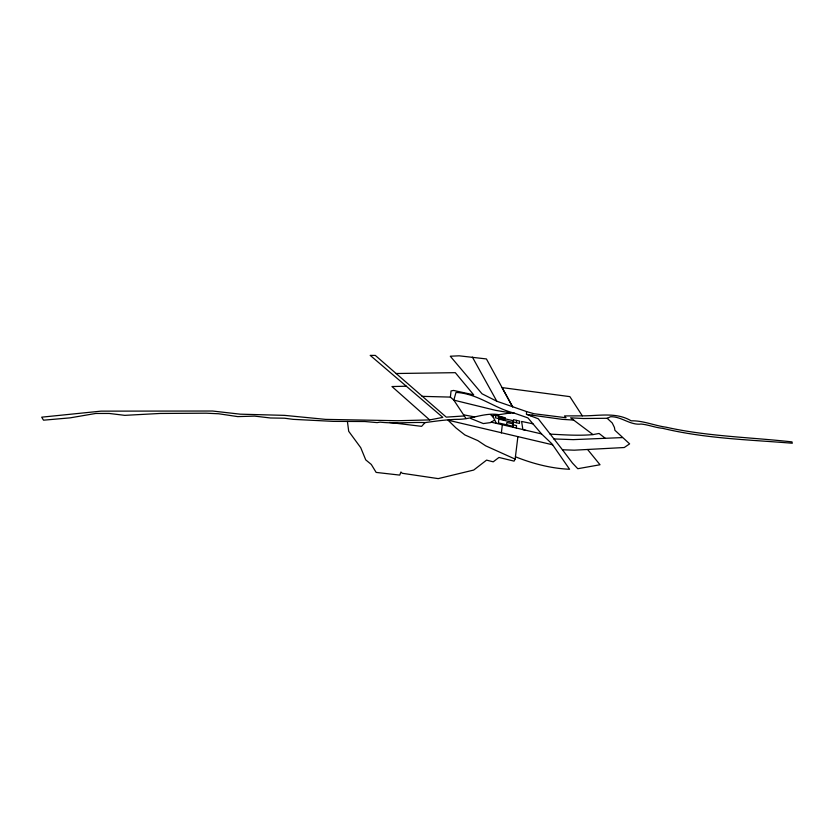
<?xml version="1.0" encoding="UTF-8"?>
<svg xmlns="http://www.w3.org/2000/svg" width="834" height="834" viewBox="0 0 834 834"><rect width="100%" height="100%" fill="white"/><g stroke="black" fill="none" stroke-linecap="round" stroke-linejoin="round"><path stroke-width="1.25" d="M573.636 420.075L570.633 417.834L583.477 418.522L607.183 418.272L610.592 416.729C621.497 416.406 630.077 425.423 641.148 424.047C648.508 424.777 655.451 427.675 662.801 428.353C705.324 438.59 749.12 439.726 792.3 443.229L791.987 441.895C750.037 437.214 707.513 436.453 666.116 427.206C654.377 425.611 643.045 420.492 631.14 420.816C616.243 411.86 598.666 415.978 582.32 415.853L569.883 396.64L502.078 387.591L512.649 406.929L486.42 358.943L459.159 355.816L450.277 356.222L482.031 393.794L496.824 401.248L526.494 411.548L526.462 414.404L561.98 419.335L573.636 420.075L592.995 434.597L599.073 433.461L605.15 438.184M498.899 414.686C484.262 412.267 471.356 419.627 456.969 419.335C446.117 419.679 435.744 421.118 425.048 422.609C410.088 421.994 395.024 423.828 380.002 422.119L377.114 422.609L364.896 421.524L333.402 421.378L293.13 419.346L284.436 418.209L270.456 417.98L254.599 416.114L237.732 416.614L218.706 413.768L206.165 413.195L160.118 413.456L124.808 415.353L109.212 413.456L95.733 413.466L70.108 417.855L43.514 420.19L41.7 417.167L100.997 411.141L212.555 411.026L240.244 414.175L284.519 415.363L325.531 419.377L397.881 420.722L429.656 419.919L442.833 417.386L370.213 355.378L375.31 355.42L446.253 417.125L464.309 415.937L453.811 400.122L450.402 397.099L451.038 390.938L453.571 390.437L473.67 394.836L455.301 372.673L396.004 373.517M516.277 427.988L516.548 425.632L513.463 424.913L513.181 427.269M516.329 422.702L516.6 420.399M501.349 432.95L502.339 424.767M347.413 421.441L348.706 431.303L360.736 447.691L365.74 459.878L371.286 464.444L376.144 472.409L399.747 475.099L400.925 472.002L402.249 473.285L438.225 478.622L473.712 470.053L486.576 460.118L493.207 461.838L498.951 457.449L514.057 461.129L515.141 459.107L517.862 436.901M506.561 424.787L506.884 422.442L513.035 423.881M501.536 419.241L501.88 416.948M498.471 418.532L498.826 416.239M425.048 422.609L421.618 426.341L389.561 422.473M470.574 418.418L483.293 423.568L490.35 422.629L494.687 420.023M530.393 415.686L532.738 415.092M515.433 456.782C532.634 463.641 551.055 468.479 569.591 469.261L551.983 443.865L541.547 433.92L527.912 417.907L514.307 413.143L510.773 412.893L492.508 415.655L496.355 423.37M526.89 414.456L538.274 418.793L562.439 449.776L574.24 450.183L624.249 447.524L629.618 443.865L614.908 430.281L614.429 427.446L612.229 422.984L607.183 418.272M592.995 434.597C578.515 435.901 564.472 434.837 550.033 434.118M622.393 437.589L573.198 439.633L553.734 438.934M406.314 386.215L391.98 386.549L429.656 419.919M582.32 415.853L564.482 415.926L566.036 417.74L533.989 413.727L526.494 411.548M422.077 396.348L450.402 397.099M552.629 444.793L448.035 420.18L455.948 427.915L464.892 434.952L477.83 440.613L485.649 445.815L515.141 459.107M532.947 423.818L521.604 421.451L522.876 429.573L525.034 430.073M513.421 420.774L499.201 417.448L498.367 422.869L512.754 426.226L513.546 419.679L519.655 421.107L519.394 423.422L513.264 421.983M498.941 419.148L513.202 422.484M491.247 422.171L541.547 433.92M510.773 412.893L495.625 410.359L453.811 400.122L456 392.428C477.59 393.46 493.937 408.139 514.307 413.143M474.65 416.896L463.568 414.832L466.091 418.616M490.694 414.727L493.269 417.188M587.616 449.505L600.021 464.757L577.785 468.718L572.458 463.068L562.439 449.776M472.398 357.119L496.824 401.248M504.935 417.667L504.612 419.961L495.406 417.813L495.771 415.52L504.935 417.667"/></g></svg>
